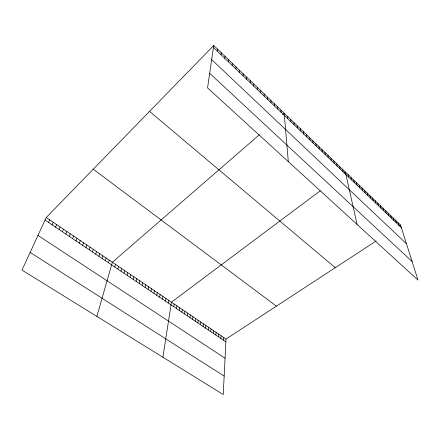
<?xml version="1.0" encoding="UTF-8"?>
<svg xmlns="http://www.w3.org/2000/svg" width="440" height="440" viewBox="0 0 440 440"><rect width="100%" height="100%" fill="white"/><g stroke="black" fill="none" stroke-linecap="round" stroke-linejoin="round"><path stroke-width="0.66" d="M253.754 86.108L253.759 83.941M250.223 82.72L250.25 80.57M246.67 79.31L246.719 77.176M243.084 75.878L243.166 73.755M239.476 72.418L239.58 70.312M376.118 240.994L226.001 339.075L223.24 394.532L22 270.105L46.217 217.52L213.741 45.469L400.532 225.038L418 280.071L207.559 87.885L213.741 45.469M223.382 340.12L223.531 337.409M220.891 338.443L221.051 335.726M235.84 68.931L235.972 66.842M218.383 336.754L218.559 334.043M215.864 335.06L216.051 332.349M213.334 333.355L213.532 330.644M232.183 65.417L232.337 63.349M210.788 331.645L211.002 328.933M208.236 329.923L208.456 327.212M228.492 61.881L228.674 59.824M205.662 328.191L205.898 325.485M203.077 326.452L203.33 323.747M200.481 324.704L200.745 321.998M197.874 322.944L198.149 320.243M224.774 58.317L224.978 56.276M195.25 321.178L195.536 318.478M192.61 319.402L192.913 316.701M221.029 54.725L221.26 52.701M189.959 317.62L190.278 314.919M187.297 315.827L187.627 313.126M184.619 314.023L184.96 311.327M217.25 51.101L217.514 49.099M181.924 312.208L182.281 309.518M179.218 310.387L179.591 307.698M176.495 308.555L176.88 305.866M173.762 306.713L174.163 304.024M162.905 357.225L171.43 302.175L320.397 190.707M168.196 302.962L168.625 300.284M165.363 301.059L165.809 298.375M162.514 299.139L162.976 296.461M159.649 297.209L160.127 294.536M156.772 295.273L157.262 292.6M153.874 293.326L154.385 290.653M150.964 291.363L151.492 288.695M148.038 289.394L148.583 286.732M145.096 287.414L145.651 284.752M142.137 285.417L142.709 282.761M139.161 283.415L139.75 280.759M136.169 281.402L136.774 278.751M133.161 279.378L133.788 276.727M130.136 277.338L130.779 274.692M127.089 275.291L127.749 272.646M124.031 273.229L124.707 270.589M120.956 271.156L121.649 268.521M117.86 269.077L118.575 266.442M114.747 266.981L115.478 264.346M96.877 316.399L112.371 262.246L259.243 134.844M108.471 262.752L109.241 260.128M105.303 260.623L106.095 258M102.118 258.478L102.927 255.86M98.918 256.322L99.743 253.71M95.695 254.155L96.542 251.548M92.455 251.972L93.324 249.37M89.199 249.777L90.085 247.181M85.921 247.572L86.829 244.976M82.627 245.35L83.55 242.764M79.31 243.117L80.256 240.532M75.972 240.873L76.945 238.293M72.617 238.618L73.607 236.038M69.245 236.341L70.257 233.772M65.852 234.058L66.88 231.49M62.436 231.759L63.492 229.196M58.998 229.444L60.077 226.892M55.544 227.117L56.645 224.565M52.069 224.78L53.191 222.233M48.571 222.426L49.715 219.885M282.689 114.505L284.196 113.201L288.316 161.634M343.877 173.14L345.378 172.018L357.077 224.433M399.042 226.012L400.532 225.038M30.146 252.412L224.158 376.09M37.967 235.439L225.049 358.193M45.05 220.055L225.863 341.792M46.217 217.52L226.001 339.075M93.247 169.219L276.403 306.141M149.529 111.413L335.258 267.685M209.682 73.321L412.11 261.52M211.679 59.631L406.472 243.749M213.45 47.454L401.374 227.684M398.068 222.668L398.893 225.302M395.588 220.281L396.402 222.91M393.091 217.877L393.894 220.506M390.577 215.463L391.369 218.086M388.047 213.032L388.828 215.65M385.506 210.59L386.271 213.197M382.943 208.126L383.697 210.733M380.369 205.651L381.111 208.247M377.779 203.159L378.505 205.75M375.172 200.656L375.887 203.236M372.548 198.132L373.252 200.712M369.908 195.597L370.596 198.165M367.252 193.039L367.928 195.602M364.579 190.471L365.239 193.028M361.889 187.886L362.533 190.432M359.178 185.284L359.81 187.82M356.455 182.661L357.071 185.196M353.711 180.026L354.316 182.551M350.955 177.375L351.543 179.889M348.178 174.702L348.75 177.21M342.513 169.263L343.057 171.749M339.625 166.485L340.153 168.965M336.721 163.691L337.233 166.166M333.795 160.881L334.29 163.345M330.853 158.048L331.326 160.507M327.888 155.199L328.345 157.647M324.902 152.334L325.347 154.764M321.899 149.446L322.322 151.866M318.874 146.537L319.281 148.951M315.827 143.611L316.217 146.014M312.763 140.663L313.132 143.055M309.672 137.692L310.03 140.074M306.565 134.706L306.9 137.077M303.435 131.697L303.749 134.057M300.284 128.667L300.581 131.016M297.11 125.615L297.385 127.952M293.915 122.546L294.173 124.872M290.697 119.449L290.934 121.764M287.458 116.336L287.672 118.641M280.907 110.038L281.083 112.316M277.596 106.86L277.75 109.126M274.263 103.653L274.395 105.908M270.908 100.43L271.018 102.663M267.526 97.18L267.614 99.401M264.121 93.901L264.187 96.113M260.695 90.607L260.733 92.802M257.235 87.285L257.257 89.469"/></g></svg>
